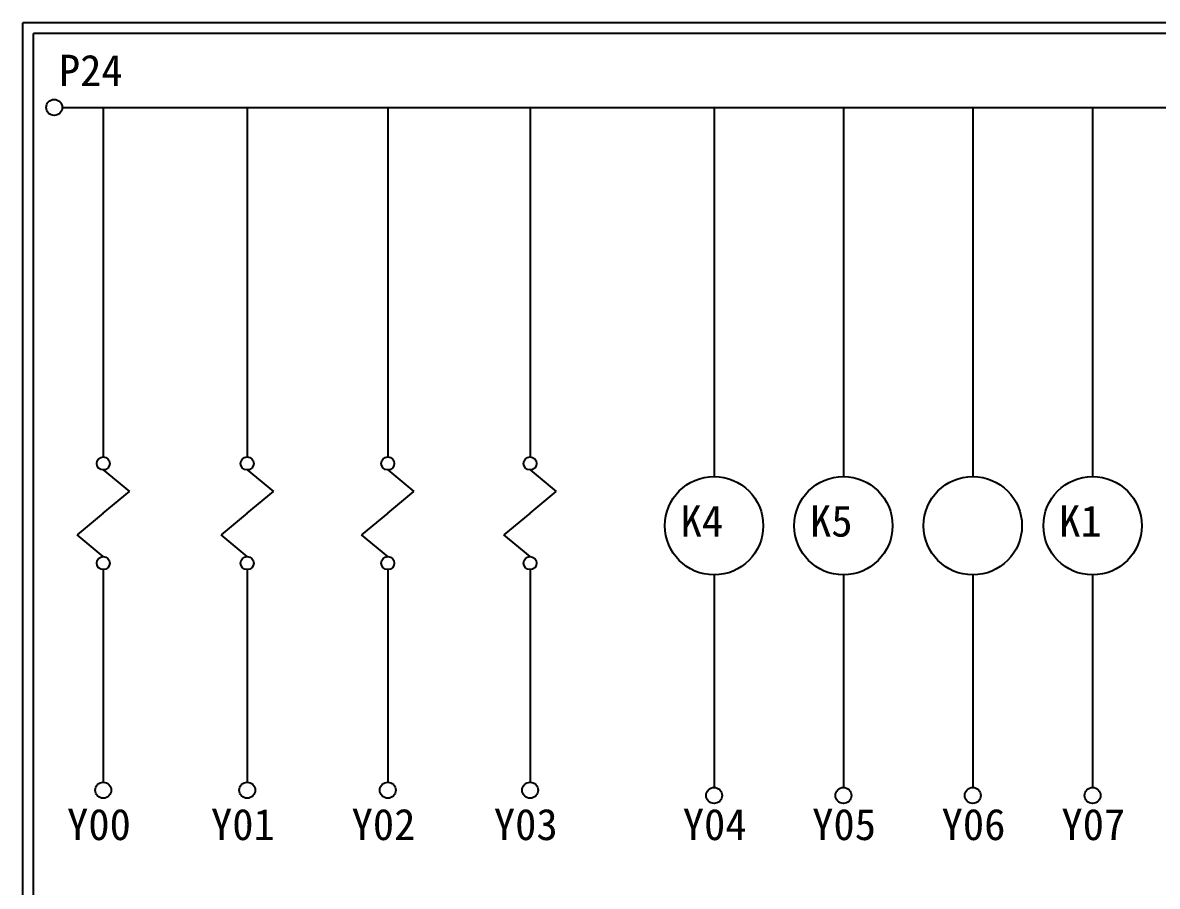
# Model space of a CAD drawing. Extents: x 972 to 1259, y -4 to 200.
# Drawn here: x 971.7 to 1102.2, y 100.9 to 200.2 of the extents above; entities that cross this region are included whole.
import ezdxf

# ---------------------------------------------------------------- set-up
doc = ezdxf.new("R2010")
doc.units = 0
doc.layers.add('圖框層', color=7, linetype='CONTINUOUS')
doc.layers.add('標尺寸層', color=3, linetype='CONTINUOUS')
doc.styles.add('STSL', font='kaiu.ttf')

msp = doc.modelspace()

# ---------------------------------------------------------------- linework, layer by layer
at = {"layer": '圖框層', "color": 7}
for p, q in [((1258.66, 200.19), (971.66, 200.19)), ((971.66, -3.78), (971.66, 200.19)), ((1257.41, 198.94), (972.91, 198.94)), ((972.91, -2.53), (972.91, 198.94))]:
    msp.add_line(p, q, dxfattribs=at)
at = {"layer": '標尺寸層', "color": 7}
for p, q in [((976.2, 190.45), (1253.79, 190.45)), ((980.93, 190.45), (980.93, 150.25)), ((997.49, 190.45), (997.49, 150.25)), ((1013.67, 190.45), (1013.67, 150.25)), ((1030.04, 190.45), (1030.04, 150.25)), ((1051.21, 190.45), (1051.21, 148)), ((1066.09, 190.45), (1066.09, 148)), ((1080.98, 190.45), (1080.98, 148)), ((1094.77, 190.45), (1094.77, 148)), ((980.93, 148.75), (983.93, 146.26)), ((997.49, 148.75), (1000.5, 146.26)), ((1013.67, 148.75), (1016.67, 146.26)), ((1030.04, 148.75), (1033.04, 146.26)), ((980.93, 143.77), (983.93, 146.26)), ((997.49, 143.77), (1000.5, 146.26)), ((1013.67, 143.77), (1016.67, 146.26)), ((1030.04, 143.77), (1033.04, 146.26)), ((980.93, 143.77), (977.93, 141.28)), ((997.49, 143.77), (994.49, 141.28)), ((1013.67, 143.77), (1010.66, 141.28)), ((1030.04, 143.77), (1027.03, 141.28)), ((980.93, 138.79), (977.93, 141.28)), ((997.49, 138.79), (994.49, 141.28)), ((1013.67, 138.79), (1010.66, 141.28)), ((1030.04, 138.79), (1027.03, 141.28)), ((980.93, 137.29), (980.93, 112.84)), ((997.49, 137.29), (997.49, 112.84)), ((1013.67, 137.29), (1013.67, 112.84)), ((1030.04, 137.29), (1030.04, 112.84)), ((1051.21, 136.68), (1051.21, 112.23)), ((1066.09, 136.68), (1066.09, 112.23)), ((1080.98, 136.68), (1080.98, 112.23)), ((1094.77, 136.68), (1094.77, 112.23))]:
    msp.add_line(p, q, dxfattribs=at)
for centre, radius in [((975.28, 190.45), 0.92), ((980.93, 149.5), 0.751), ((997.49, 149.5), 0.751), ((1013.67, 149.5), 0.751), ((1030.04, 149.5), 0.751), ((1051.21, 142.34), 5.66), ((1066.09, 142.34), 5.66), ((1080.98, 142.34), 5.66), ((1094.77, 142.34), 5.66), ((980.93, 138.04), 0.751), ((997.49, 138.04), 0.751), ((1013.67, 138.04), 0.751), ((1030.04, 138.04), 0.751), ((980.93, 111.92), 0.92), ((997.49, 111.92), 0.92), ((1013.67, 111.92), 0.92), ((1030.04, 111.92), 0.92), ((1051.21, 111.31), 0.92), ((1066.09, 111.31), 0.92), ((1080.98, 111.31), 0.92), ((1094.77, 111.31), 0.92)]:
    msp.add_circle(centre, radius, dxfattribs=at)

# ---------------------------------------------------------------- texts
at = {"layer": '圖框層', "color": 4, "style": 'STSL'}
for s, p in [('P24', (975.82, 192.91)), ('K4', (1047.36, 141.08)), ('K5', (1062.25, 141.08)), ('K1', (1090.92, 141.08)), ('Y00', (976.76, 106.18)), ('Y01', (993.32, 106.18)), ('Y02', (1009.5, 106.18)), ('Y03', (1025.87, 106.18)), ('Y04', (1047.61, 106.18)), ('Y05', (1062.5, 106.18)), ('Y06', (1077.39, 106.18)), ('Y07', (1091.18, 106.18))]:
    msp.add_text(s, height=3.6, dxfattribs=at).set_placement(p)

doc.saveas('drawing.dxf')
